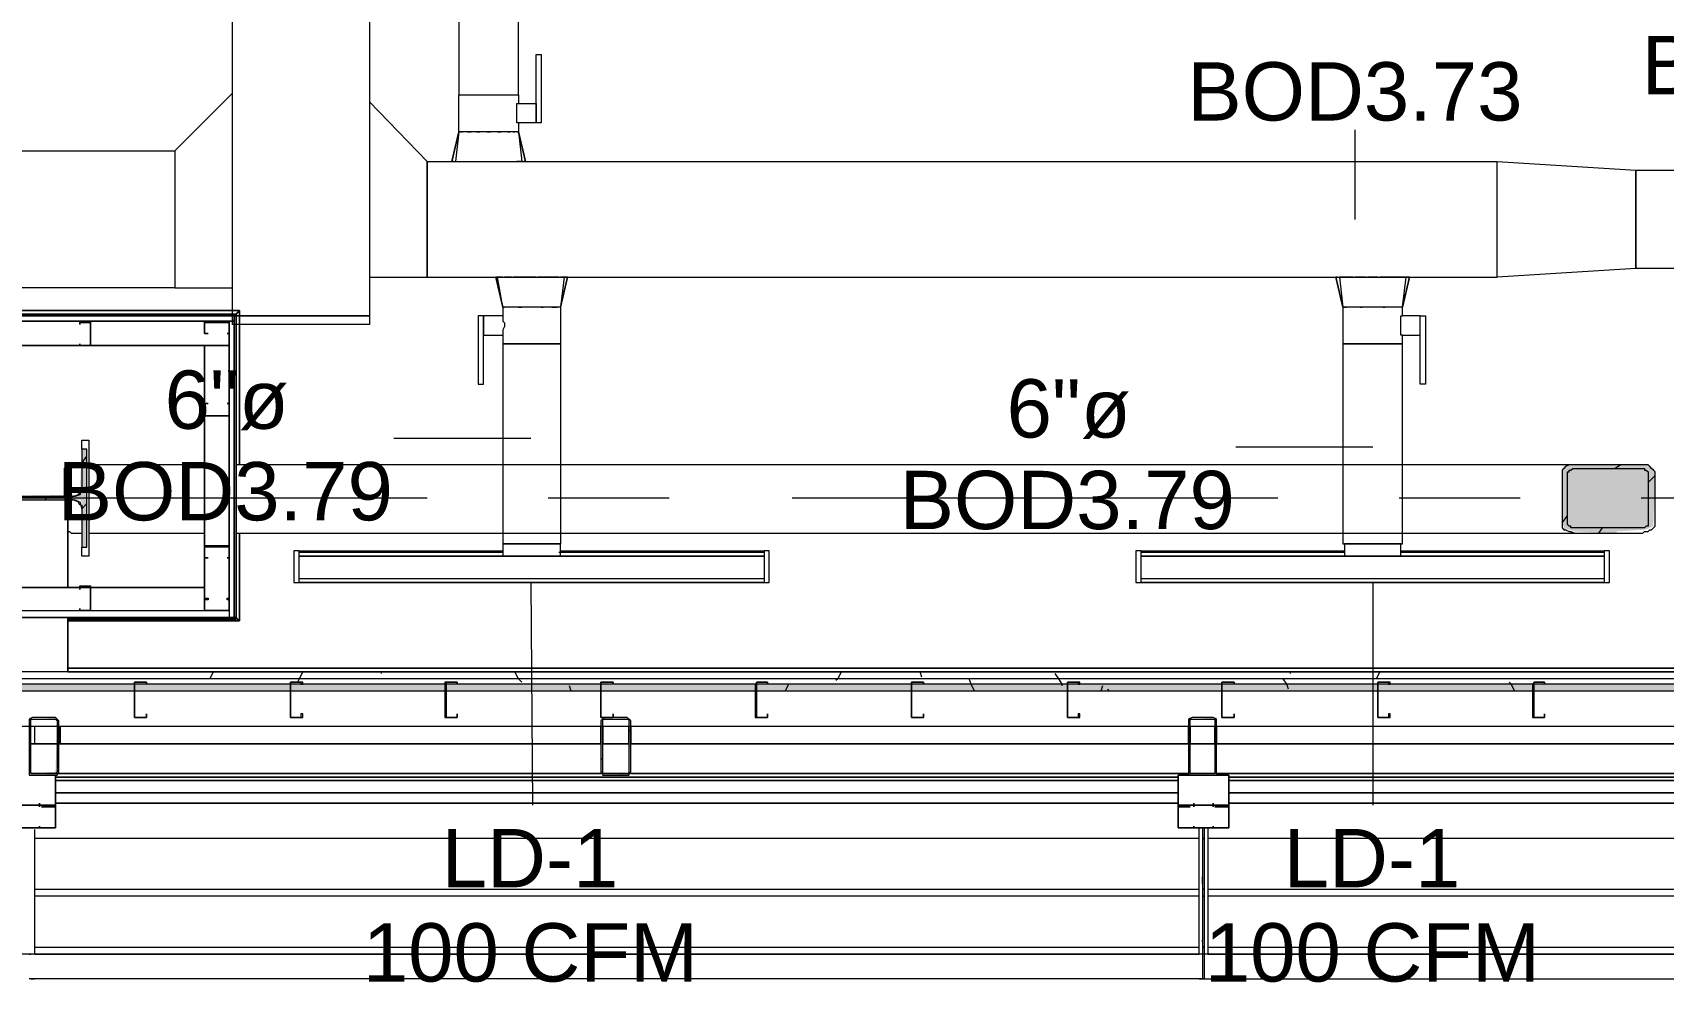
# Model space of a CAD drawing. Header units: metres. Extents: x 29 to 268, y -7 to 151.
# Drawn here: x 65.117 to 69.378, y 9.744 to 12.226 of the extents above; entities that cross this region are included whole.
import ezdxf

# ---------------------------------------------------------------- set-up
doc = ezdxf.new("R2010")
doc.units = ezdxf.units.M
doc.layers.add('HVAC - Ductos', color=5, linetype='Continuous', lineweight=50)
doc.layers.add('PDF2_Geometry', color=7, linetype='Continuous', true_color=0xaaaaaa)
doc.layers.add('PDF2_Solid Fills', color=7, linetype='Continuous', true_color=0xffffff)
doc.layers.add('PDF2_Text', color=7, linetype='Continuous')
doc.styles.add('PDF Helvetica', font='')
doc.styles.get('PDF Helvetica').set_extended_font_data('Helvetica')

msp = doc.modelspace()

# ---------------------------------------------------------------- hatches: boundary and pattern name
at = {"layer": 'PDF2_Solid Fills', "lineweight": 0, "transparency": 33554559}
for points in [[(65.2455, 11.1377), (65.2409, 11.0231), (65.2272, 11.0185), (64.9888, 11.0139), (64.9888, 11.0185), (64.9751, 11.0185), (64.9751, 11.0323), (64.9705, 11.0323), (64.9705, 11.1377), (64.9522, 11.1377), (64.9522, 10.881), (64.9705, 10.881), (64.9705, 10.9865), (64.9751, 11.0047), (65.2409, 11.0047), (65.2455, 11.0002), (65.2455, 10.881), (65.2592, 10.881), (65.2592, 11.1377)], [(69.146, 10.9223), (69.2557, 10.9177), (69.256, 10.9177), (69.256, 10.9223), (69.3293, 10.9269), (69.343, 10.9315), (69.3522, 10.936), (69.3568, 11.0818), (69.3568, 11.0827), (69.343, 11.0965), (69.123, 11.0965), (69.1184, 11.0919), (69.1138, 11.0873), (69.1138, 10.936), (69.1184, 10.936), (69.1184, 10.9269), (69.1322, 10.9269)]]:
    msp.add_hatch(color=256, dxfattribs=at).paths.add_polyline_path(points)
h = msp.add_hatch(color=256, dxfattribs=at)
h.paths.add_polyline_path([(48.7362, 10.5052), (48.7362, 10.5235), (46.7241, 10.5235), (46.7241, 10.5052)])
h.paths.add_polyline_path([(93.204, 10.5052), (93.204, 10.5235), (91.3708, 10.5235), (91.3708, 10.5052)])
h.paths.add_polyline_path([(91.3662, 10.5052), (91.3662, 10.5235), (89.3403, 10.5235), (89.3403, 10.5052)])
h.paths.add_polyline_path([(89.3357, 10.5052), (89.3357, 10.5235), (88.529, 10.5235), (88.529, 10.5052)])
h.paths.add_polyline_path([(88.5245, 10.5052), (88.5245, 10.5235), (86.4986, 10.5235), (86.4986, 10.5052)])
h.paths.add_polyline_path([(86.494, 10.5052), (86.494, 10.5235), (84.4682, 10.5235), (84.4682, 10.5052)])
h.paths.add_polyline_path([(84.4636, 10.5052), (84.4636, 10.5235), (83.6569, 10.5235), (83.6569, 10.5052)])
h.paths.add_polyline_path([(83.6523, 10.5052), (83.6523, 10.5235), (81.6265, 10.5235), (81.6265, 10.5052)])
h.paths.add_polyline_path([(81.6219, 10.5052), (81.6219, 10.5235), (78.7847, 10.5235), (78.7847, 10.5052)])
h.paths.add_polyline_path([(78.7802, 10.5052), (78.7802, 10.5235), (76.7543, 10.5235), (76.7543, 10.5052)])
h.paths.add_polyline_path([(76.7497, 10.5052), (76.7497, 10.5235), (73.9126, 10.5235), (73.9126, 10.5052)])
h.paths.add_polyline_path([(73.9081, 10.5052), (73.9081, 10.5235), (71.8822, 10.5235), (71.8822, 10.5052)])
h.paths.add_polyline_path([(71.8776, 10.5052), (71.8776, 10.5235), (71.071, 10.5235), (71.071, 10.5052)])
h.paths.add_polyline_path([(71.0664, 10.5052), (71.0664, 10.5235), (69.0405, 10.5235), (69.0405, 10.5052)])
h.paths.add_polyline_path([(69.036, 10.5052), (69.036, 10.5235), (67.01, 10.5235), (67.01, 10.5052)])
h.paths.add_polyline_path([(67.0055, 10.5052), (67.0055, 10.5235), (66.1988, 10.5235), (66.1988, 10.5052)])
h.paths.add_polyline_path([(66.1942, 10.5052), (66.1942, 10.5235), (64.1684, 10.5235), (64.1684, 10.5052)])
h.paths.add_polyline_path([(64.1638, 10.5052), (64.1638, 10.5235), (62.1379, 10.5235), (62.1379, 10.5052)])
h.paths.add_polyline_path([(62.1334, 10.5052), (62.1334, 10.5235), (61.3267, 10.5235), (61.3267, 10.5052)])
h.paths.add_polyline_path([(61.3221, 10.5052), (61.3221, 10.5235), (59.2963, 10.5235), (59.2963, 10.5052)])
h.paths.add_polyline_path([(59.2917, 10.5052), (59.2917, 10.5235), (56.4546, 10.5235), (56.4546, 10.5052)])
h.paths.add_polyline_path([(56.45, 10.5052), (56.45, 10.5235), (54.4242, 10.5235), (54.4242, 10.5052)])
h.paths.add_polyline_path([(54.4196, 10.5052), (54.4196, 10.5235), (51.5824, 10.5235), (51.5824, 10.5052)])
h.paths.add_polyline_path([(51.5778, 10.5052), (51.5778, 10.5235), (49.552, 10.5235), (49.552, 10.5052)])
h.paths.add_polyline_path([(49.5474, 10.5052), (49.5474, 10.5235), (48.7408, 10.5235), (48.7408, 10.5052)])
h = msp.add_hatch(color=256, dxfattribs=at)
h.paths.add_polyline_path([(65.1126, 10.4319), (65.1126, 10.4364), (65.108, 10.4364)])
h.paths.add_polyline_path([(65.1813, 10.2898), (65.1859, 10.4258), (65.1859, 10.4273), (65.1813, 10.4273), (65.1767, 10.2944), (65.1126, 10.2898), (65.1813, 10.2852)])
h.paths.add_polyline_path([(65.1126, 10.4273), (65.108, 10.4273), (65.108, 10.2944)])
h.paths.add_polyline_path([(65.1813, 10.4319), (65.1813, 10.4364), (65.1172, 10.4364)])
h = msp.add_hatch(color=256, dxfattribs=at)
h.paths.add_polyline_path([(66.6801, 10.4273), (66.6755, 10.4273), (66.6755, 10.2898), (66.6801, 10.4267)])
h.paths.add_polyline_path([(66.6755, 10.2898), (66.6068, 10.2898), (66.6755, 10.2852)])
h.paths.add_polyline_path([(66.6709, 10.4319), (66.6709, 10.4364), (66.6113, 10.4364)])
h.paths.add_polyline_path([(66.6068, 10.4273), (66.6022, 10.4273), (66.6022, 10.2944)])
h = msp.add_hatch(color=256, dxfattribs=at)
h.paths.add_polyline_path([(68.2064, 10.4364), (68.2109, 10.4319), (68.2109, 10.4364)])
h.paths.add_polyline_path([(68.1422, 10.4273), (68.1376, 10.4273), (68.1376, 10.2852), (68.2109, 10.2852), (68.2109, 10.4273), (68.2064, 10.4273), (68.2064, 10.2898), (68.1422, 10.2898)])
h.paths.add_polyline_path([(68.1422, 10.4319), (68.1422, 10.4364), (68.1376, 10.4364)])
h.paths.add_polyline_path([(68.2018, 10.4319), (68.2018, 10.4364), (68.1468, 10.4364)])

# ---------------------------------------------------------------- linework, layer by layer
at = {"layer": 'HVAC - Ductos', "lineweight": 0}
for points in [[(66.3822, 11.9673), (66.3868, 11.9673), (66.3822, 11.9673), (66.3776, 11.9673), (66.373, 11.9673), (66.3638, 11.9673), (66.3455, 11.9673), (66.3272, 11.9673), (66.3088, 11.9673), (66.2905, 11.9673), (66.2722, 11.9673), (66.2538, 11.9673), (66.2447, 11.9673), (66.2401, 11.9673), (66.2355, 11.9673), (66.2309, 11.9673), (66.2309, 12.0636), (66.2355, 12.0636), (66.2447, 12.0636), (66.2538, 12.0636), (66.2722, 12.0636), (66.2905, 12.0636), (66.3088, 12.0636), (66.3272, 12.0636), (66.3455, 12.0636), (66.3638, 12.0636), (66.373, 12.0636), (66.3822, 12.0636), (66.3868, 12.0636), (66.3868, 13.2552)], [(66.2309, 13.2552), (66.2309, 12.0636), (66.2355, 12.0636), (66.2447, 12.0636), (66.2538, 12.0636), (66.2722, 12.0636), (66.2905, 12.0636), (66.3088, 12.0636), (66.3272, 12.0636), (66.3455, 12.0636), (66.3638, 12.0636), (66.373, 12.0636), (66.3822, 12.0636), (66.3868, 12.0636), (66.3868, 12.0406), (66.4326, 12.0406), (66.4326, 12.0361), (66.4326, 12.0315), (66.4326, 12.0269), (66.4326, 12.0223), (66.4326, 12.0177), (66.4326, 12.0085), (66.4326, 12.0039), (66.4326, 11.9993), (66.4326, 11.9948), (66.4326, 11.9902), (66.3868, 11.9902), (66.3868, 11.9673), (66.3959, 11.8894), (66.3913, 11.8894), (66.3822, 11.8894)], [(65.9972, 12.0452), (65.9972, 11.5869)], [(65.9972, 12.0452), (66.1484, 11.8894), (66.1484, 11.5869)], [(66.3868, 11.9902), (66.3822, 11.9902), (66.3822, 11.9948), (66.3822, 12.0039), (66.3822, 12.0131), (66.3822, 12.0177), (66.3822, 12.0269), (66.3822, 12.0361), (66.3822, 12.0406), (66.3868, 12.0406)], [(66.2309, 11.9673), (66.2126, 11.8894), (66.2309, 11.9673), (66.2218, 11.8894), (66.2263, 11.8894), (66.2355, 11.8894), (66.2538, 11.8894), (66.2584, 11.8894)], [(66.2355, 11.9673), (66.2401, 11.9673)], [(66.2538, 11.9673), (66.263, 11.9673)], [(66.2813, 11.9673), (66.2768, 11.9673), (66.2813, 11.9673), (66.2859, 11.9673)], [(66.3042, 11.9673), (66.3088, 11.9673), (66.3134, 11.9673)], [(66.3318, 11.9673), (66.3363, 11.9673), (66.3409, 11.9673), (66.3363, 11.9673)], [(66.3592, 11.9673), (66.3638, 11.9673)], [(66.373, 11.9673), (66.3776, 11.9673)], [(66.4051, 11.8894), (66.3868, 11.9673), (66.4051, 11.8894)], [(68.573, 11.7381), (68.573, 11.9719)], [(66.1484, 11.5869), (66.1484, 11.8894), (68.9442, 11.8894)], [(66.2172, 11.8894), (66.2126, 11.8894), (66.2172, 11.8894)], [(66.2172, 11.8894), (66.2126, 11.8894), (66.2172, 11.8894)], [(66.263, 11.8894), (66.2676, 11.8894), (66.2768, 11.8894), (66.2859, 11.8894)], [(66.2905, 11.8894), (66.2905, 11.8894)], [(66.295, 11.8894), (66.318, 11.8894), (66.3226, 11.8894)], [(66.3272, 11.8894), (66.3409, 11.8894), (66.3501, 11.8894), (66.3547, 11.8894), (66.3638, 11.8894), (66.3776, 11.8894)], [(66.3272, 11.8894), (66.3272, 11.8894)], [(68.9442, 11.5869), (68.9442, 11.8894)], [(65.9972, 11.5869), (66.1484, 11.5869)], [(66.1484, 11.5869), (68.9442, 11.5869)], [(66.5059, 11.5869), (66.4968, 11.509), (66.4922, 11.509), (66.4876, 11.509), (66.4738, 11.509), (66.46, 11.509), (66.4418, 11.509), (66.4188, 11.509), (66.4005, 11.509), (66.3822, 11.509), (66.3684, 11.509), (66.3547, 11.509), (66.3501, 11.509), (66.3455, 11.509), (66.3455, 11.486), (66.295, 11.486), (66.2813, 11.486), (66.2813, 11.3073), (66.295, 11.3073), (66.295, 11.486), (66.295, 11.4815), (66.295, 11.4723), (66.295, 11.4677), (66.295, 11.4631), (66.295, 11.4539), (66.295, 11.4493), (66.295, 11.4448), (66.295, 11.4402), (66.295, 11.4356), (66.3455, 11.4356), (66.3455, 11.4127), (66.3547, 11.4127), (66.3684, 11.4127), (66.3822, 11.4127), (66.4005, 11.4127), (66.4188, 11.4127), (66.4418, 11.4127), (66.46, 11.4127), (66.4738, 11.4127), (66.4876, 11.4127), (66.4922, 11.4127), (66.4968, 11.4127), (66.4968, 10.8902), (66.4922, 10.8902), (66.483, 10.8902), (66.4738, 10.8902), (66.4555, 10.8902), (66.4418, 10.8902), (66.4188, 10.8902), (66.4005, 10.8902), (66.3822, 10.8902), (66.3684, 10.8902), (66.3547, 10.8902), (66.3501, 10.8902), (66.3455, 10.8902), (66.3455, 10.8581), (66.3501, 10.8581), (66.3547, 10.8581), (66.3684, 10.8581), (66.3822, 10.8581), (66.4005, 10.8581), (66.4188, 10.8581), (66.4418, 10.8581), (66.4555, 10.8581), (66.4738, 10.8581), (66.483, 10.8581), (66.4922, 10.8581), (66.4968, 10.8581), (66.4968, 10.8902), (66.4922, 10.8902)], [(66.3455, 11.5869), (66.3363, 11.5869), (66.3318, 11.5869), (66.3272, 11.5869), (66.3455, 11.509), (66.3272, 11.5869)], [(66.3272, 11.5869), (66.3272, 11.5869)], [(66.3455, 11.509), (66.3501, 11.509), (66.3455, 11.509), (66.3318, 11.5869)], [(66.3684, 11.5869), (66.3638, 11.5869), (66.3501, 11.5869)], [(66.4326, 11.5869), (66.4096, 11.5869), (66.4051, 11.5869), (66.4005, 11.5869), (66.3868, 11.5869), (66.3776, 11.5869), (66.373, 11.5869)], [(66.4922, 11.5869), (66.4738, 11.5869), (66.4692, 11.5869), (66.4646, 11.5869), (66.4555, 11.5869), (66.4418, 11.5869), (66.4372, 11.5869)], [(66.4738, 11.5869), (66.483, 11.5869)], [(66.5105, 11.5869), (66.5151, 11.5869), (66.5105, 11.5869), (66.5059, 11.5869), (66.4968, 11.5869)], [(66.5151, 11.5869), (66.4968, 11.509), (66.5151, 11.5869)], [(68.5226, 11.5869), (68.541, 11.509), (68.5226, 11.5869)], [(68.5684, 11.5869), (68.5638, 11.5869), (68.5455, 11.5869), (68.5364, 11.5869), (68.5318, 11.5869), (68.541, 11.509)], [(68.5364, 11.5869), (68.541, 11.5869)], [(68.7105, 11.5869), (68.7151, 11.5869), (68.6968, 11.509), (68.6922, 11.509), (68.6876, 11.509), (68.683, 11.509), (68.6738, 11.509), (68.6555, 11.509), (68.6372, 11.509), (68.6188, 11.509), (68.6005, 11.509), (68.5822, 11.509), (68.5638, 11.509), (68.5547, 11.509), (68.5501, 11.509), (68.5455, 11.509), (68.541, 11.509), (68.541, 11.4127), (68.5455, 11.4127), (68.5547, 11.4127), (68.5638, 11.4127), (68.5822, 11.4127), (68.6005, 11.4127), (68.6188, 11.4127), (68.6372, 11.4127), (68.6555, 11.4127), (68.6738, 11.4127), (68.683, 11.4127), (68.6922, 11.4127), (68.6968, 11.4127), (68.6922, 11.4127), (68.683, 11.4127), (68.6738, 11.4127), (68.6555, 11.4127), (68.6372, 11.4127), (68.6188, 11.4127), (68.6005, 11.4127), (68.5822, 11.4127), (68.5638, 11.4127), (68.5547, 11.4127), (68.5455, 11.4127), (68.541, 11.4127), (68.541, 10.8902), (68.5455, 10.8902), (68.5547, 10.8902), (68.5638, 10.8902), (68.5822, 10.8902), (68.6005, 10.8902), (68.6188, 10.8902), (68.6372, 10.8902), (68.6555, 10.8902), (68.6738, 10.8902), (68.683, 10.8902), (68.6922, 10.8902), (68.6968, 10.8902), (68.6968, 11.4127), (68.6968, 11.4356), (68.7426, 11.4356), (68.7426, 11.4402), (68.7426, 11.4448), (68.7426, 11.4493), (68.7426, 11.4539), (68.7426, 11.4631), (68.7426, 11.4677), (68.7426, 11.4723), (68.7426, 11.4815), (68.7426, 11.486), (68.6968, 11.486), (68.6968, 11.509), (68.706, 11.5869)], [(68.6005, 11.5869), (68.596, 11.5869), (68.5868, 11.5869), (68.5776, 11.5869), (68.573, 11.5869)], [(68.6326, 11.5869), (68.628, 11.5869), (68.6051, 11.5869)], [(68.6968, 11.509), (68.7151, 11.5869), (68.7105, 11.5869), (68.7014, 11.5869), (68.6922, 11.5869), (68.6738, 11.5869), (68.6647, 11.5869), (68.6601, 11.5869), (68.651, 11.5869), (68.6418, 11.5869), (68.6372, 11.5869)], [(66.4968, 11.509), (66.4968, 11.4127), (66.4922, 11.4127), (66.4876, 11.4127), (66.4738, 11.4127), (66.46, 11.4127), (66.4418, 11.4127), (66.4188, 11.4127), (66.4005, 11.4127), (66.3822, 11.4127), (66.3684, 11.4127), (66.3547, 11.4127), (66.3455, 11.4127), (66.3455, 10.8902), (66.3547, 10.8902), (66.3684, 10.8902), (66.3822, 10.8902), (66.4005, 10.8902), (66.4188, 10.8902), (66.4418, 10.8902), (66.46, 10.8902), (66.4738, 10.8902), (66.4876, 10.8902), (66.4922, 10.8902), (66.4968, 10.8902)], [(66.3455, 11.486), (66.3455, 11.4815), (66.3455, 11.4723), (66.3501, 11.4677), (66.3501, 11.4585), (66.3455, 11.4493), (66.3455, 11.4402), (66.3455, 11.4356)], [(68.6968, 11.4356), (68.6922, 11.4356), (68.6922, 11.4402), (68.6922, 11.4493), (68.6922, 11.4585), (68.6922, 11.4677), (68.6922, 11.4723), (68.6922, 11.4815), (68.6922, 11.486), (68.6968, 11.486)], [(66.4188, 11.1652), (66.0613, 11.1652)], [(68.6188, 11.1423), (68.2614, 11.1423)], [(65.8138, 10.8489), (65.8138, 10.8673), (65.8138, 10.8719), (66.3455, 10.8719)], [(66.3455, 10.8673), (65.8138, 10.8673)], [(67.0284, 10.8673), (66.4922, 10.8673)], [(66.4968, 10.8719), (67.0284, 10.8719), (67.0284, 10.8673), (67.0284, 10.8489)], [(68.0138, 10.8489), (68.0138, 10.8673), (68.0138, 10.8719), (68.5455, 10.8719)], [(68.5455, 10.8673), (68.0138, 10.8673)], [(68.6922, 10.8902), (68.6968, 10.8902)], [(68.6922, 10.8719), (69.2238, 10.8719), (69.2238, 10.8673), (69.2238, 10.8489)], [(69.2238, 10.8673), (68.6922, 10.8673)], [(65.8138, 10.8398), (65.8138, 10.8444), (65.8138, 10.8489), (65.8138, 10.8535)], [(65.8138, 10.8489), (65.8138, 10.8489)], [(67.0284, 10.8535), (67.0284, 10.8489), (67.0284, 10.8444), (67.0284, 10.8398)], [(67.0284, 10.8489), (67.0284, 10.8489)], [(68.0138, 10.8398), (68.0138, 10.8444), (68.0138, 10.8489), (68.0138, 10.8535)], [(68.0138, 10.8489), (68.0138, 10.8489)], [(69.2238, 10.8535), (69.2238, 10.8489), (69.2238, 10.8444), (69.2238, 10.8398)], [(69.2238, 10.8489), (69.2238, 10.8489)], [(67.0284, 10.8169), (67.0284, 10.8123), (67.0284, 10.8077), (67.0284, 10.7894), (65.8138, 10.7894), (67.0284, 10.7894)], [(65.8138, 10.7894), (65.8138, 10.8077), (65.8138, 10.8123), (65.8138, 10.8169)], [(65.8138, 10.8031), (65.8138, 10.8077), (65.8138, 10.8123)], [(66.4188, 10.7894), (66.4234, 10.2073)], [(67.0284, 10.8123), (67.0284, 10.8077), (67.0284, 10.8031)], [(69.2238, 10.8169), (69.2238, 10.8123), (69.2238, 10.8077), (69.2238, 10.7894), (68.0138, 10.7894), (69.2238, 10.7894)], [(68.0138, 10.7894), (68.0138, 10.8077), (68.0138, 10.8123), (68.0138, 10.8169)], [(68.0138, 10.8031), (68.0138, 10.8077), (68.0138, 10.8123)], [(68.6188, 10.7894), (68.6188, 10.2073)], [(69.2238, 10.8123), (69.2238, 10.8077), (69.2238, 10.8031)]]:
    msp.add_lwpolyline(points, dxfattribs=at)
for points in [[(65.6396, 11.486), (65.6396, 12.9023), (65.9972, 12.9023), (65.9972, 11.486)], [(66.4326, 12.169), (66.4463, 12.169), (66.4463, 11.9902), (66.4326, 11.9902)], [(65.6396, 11.5593), (65.6396, 12.0681), (65.4884, 11.9169), (65.4884, 11.5593), (63.5496, 11.5593), (63.5496, 11.9169), (65.4884, 11.9169), (65.4884, 11.5593)], [(66.4005, 11.8894), (66.4051, 11.8894)], [(68.9442, 11.5869), (68.9442, 11.8894), (69.3064, 11.8665), (69.3064, 11.6098)], [(69.3064, 11.8665), (71.7539, 11.8665), (71.7539, 11.6098), (69.3064, 11.6098)], [(68.5272, 11.5869), (68.5226, 11.5869)], [(66.3868, 11.509), (66.3913, 11.509), (66.3959, 11.509), (66.3913, 11.509)], [(66.4463, 11.509), (66.4509, 11.509)], [(66.4738, 11.509), (66.4876, 11.509)], [(68.5455, 11.509), (68.5501, 11.509)], [(68.5868, 11.509), (68.5914, 11.509)], [(68.6464, 11.509), (68.651, 11.509)], [(65.9972, 11.4631), (65.6396, 11.4631), (65.6396, 11.486), (65.9972, 11.486)], [(68.7564, 11.3073), (68.7426, 11.3073), (68.7426, 11.486), (68.7564, 11.486)], [(65.8001, 10.7894), (65.8138, 10.7894), (65.8138, 10.8719), (65.8001, 10.8719)], [(67.0422, 10.7894), (67.0422, 10.8719), (67.0284, 10.8719), (67.0284, 10.7894)], [(68.0001, 10.7894), (68.0138, 10.7894), (68.0138, 10.8719), (68.0001, 10.8719)], [(68.5455, 10.8581), (68.5547, 10.8581), (68.5638, 10.8581), (68.5822, 10.8581), (68.6005, 10.8581), (68.6188, 10.8581), (68.6372, 10.8581), (68.6555, 10.8581), (68.6692, 10.8581), (68.683, 10.8581), (68.6922, 10.8581), (68.6922, 10.8902), (68.683, 10.8902), (68.6692, 10.8902), (68.6555, 10.8902), (68.6372, 10.8902), (68.6188, 10.8902), (68.6005, 10.8902), (68.5822, 10.8902), (68.5638, 10.8902), (68.5547, 10.8902), (68.5455, 10.8902)], [(69.2376, 10.7894), (69.2376, 10.8719), (69.2238, 10.8719), (69.2238, 10.7894)], [(65.8138, 10.8581), (67.0284, 10.8581), (65.8138, 10.8581), (67.0284, 10.8581), (67.0284, 10.7985), (65.8138, 10.7985)], [(68.0138, 10.8581), (69.2238, 10.8581), (68.0138, 10.8581), (69.2238, 10.8581), (69.2238, 10.7985), (68.0138, 10.7985)]]:
    msp.add_lwpolyline(points, close=True, dxfattribs=at)
at = {"layer": 'PDF2_Geometry', "lineweight": 0}
for points in [[(64.5763, 11.4998), (65.658, 11.4998), (65.658, 11.4952), (65.6534, 11.4952), (65.6488, 11.4906), (65.6488, 11.486), (65.6488, 11.4081), (65.6488, 10.6977), (65.6534, 10.6931), (65.6534, 10.6886), (65.658, 10.6886), (65.2088, 10.6886), (65.658, 10.6886), (65.6534, 10.6886), (65.6534, 10.6931), (65.6488, 10.6977), (65.2088, 10.6977), (65.6488, 10.6977), (65.6488, 10.9177)], [(64.5763, 11.4998), (65.658, 11.4998), (65.658, 11.0965), (65.658, 11.4998), (65.658, 11.0965), (65.658, 11.4998), (64.5763, 11.4998)], [(64.5855, 11.486), (65.6488, 11.486), (65.6488, 11.4906), (65.6534, 11.4952), (65.658, 11.4952), (65.658, 11.4998), (64.5763, 11.4998)], [(64.5855, 11.4906), (65.6488, 11.4906), (64.5855, 11.4906), (65.6488, 11.4906), (64.5855, 11.4906)], [(69.146, 11.0965), (65.6488, 11.0965), (65.6488, 11.486), (64.5855, 11.486), (65.6488, 11.486), (64.5855, 11.486)], [(64.5901, 11.4723), (65.6442, 11.4723), (65.6442, 11.486), (65.6442, 10.6977), (65.6488, 10.6977), (65.6488, 11.486), (64.5855, 11.486)], [(64.5855, 11.486), (65.6488, 11.486), (64.5855, 11.486)], [(65.6488, 11.0965), (65.6488, 11.4906), (65.6488, 11.0965), (65.6488, 11.486), (65.6442, 11.486), (64.5901, 11.486)], [(65.2409, 11.4631), (65.2409, 11.4631)], [(65.2684, 11.4677), (65.2684, 11.4677)], [(65.6305, 11.4677), (65.6305, 11.4677)], [(65.6488, 11.486), (65.6488, 11.486)], [(65.5755, 11.4402), (65.5755, 11.4402)], [(65.6259, 11.4402), (65.6259, 11.4402)], [(65.2409, 11.4127), (65.2409, 11.4127)], [(65.2684, 11.4081), (65.2684, 11.4081)], [(65.2684, 11.4081), (65.2684, 11.4081)], [(65.5755, 11.2569), (65.5755, 11.2569)], [(65.6259, 11.2569), (65.6259, 11.2569)], [(65.6305, 11.2248), (65.6305, 11.2248)], [(65.6305, 11.2248), (65.6305, 11.2248)], [(65.2455, 11.1377), (65.2455, 11.1606), (65.2638, 11.1606), (65.2638, 10.8581), (65.2455, 10.8581), (65.2455, 10.881)], [(65.2455, 11.0965), (65.218, 11.0965), (65.2134, 11.0965), (65.2088, 11.0965), (65.2042, 11.0919), (65.1996, 11.0873), (65.1996, 11.0781), (65.1996, 11.0735), (65.1996, 11.0139)], [(65.2455, 11.101), (65.2592, 11.1194)], [(65.5663, 11.0965), (65.2638, 11.0965)], [(69.2514, 11.0873), (69.2651, 11.0965)], [(65.2455, 11.0277), (65.2455, 11.0369)], [(69.3384, 11.0506), (69.3568, 11.069)], [(66.1484, 11.0093), (64.8788, 11.0093)], [(64.9705, 11.0231), (64.9797, 11.0185), (64.9934, 11.0139), (65.2226, 11.0139), (65.2363, 11.0185), (65.2409, 11.0231)], [(65.1493, 11.0047), (65.1584, 11.0139)], [(65.2409, 10.991), (65.2363, 11.0002), (65.2226, 11.0047), (65.2088, 11.0047)], [(65.2088, 10.7756), (65.2088, 11.0047), (65.2088, 10.7756)], [(65.2455, 10.991), (65.2455, 10.9819), (65.2592, 10.9956)], [(66.7809, 11.0093), (66.4646, 11.0093)], [(68.3714, 11.0093), (67.1018, 11.0093)], [(69.0038, 11.0093), (68.6876, 11.0093)], [(70.5943, 11.0093), (69.3201, 11.0093)], [(69.1138, 10.9452), (69.1276, 10.9636)], [(64.5855, 10.6977), (65.5663, 10.6977), (65.6488, 10.6977), (65.2088, 10.6977), (65.6488, 10.6977), (65.2088, 10.6977), (65.6488, 10.6977), (65.6534, 10.6931), (65.6534, 10.6886), (65.658, 10.6886), (65.658, 10.9177), (65.658, 10.6886), (65.6534, 10.6886), (65.6534, 10.6931), (65.6488, 10.6977), (65.6488, 10.6931), (65.6488, 10.6977), (65.6488, 10.9177), (65.6488, 10.6931), (65.6488, 10.6977), (65.6488, 10.9177), (65.6488, 10.6931), (65.2088, 10.6931), (65.6488, 10.6931), (65.6488, 10.6977), (65.6488, 10.9177), (65.6488, 10.6977), (65.6488, 10.9177), (69.146, 10.9177)], [(65.2088, 10.9223), (65.2134, 10.9223), (65.218, 10.9177), (65.2455, 10.9177)], [(65.2638, 10.9177), (65.5663, 10.9177)], [(69.2101, 10.9177), (69.2192, 10.9315)], [(65.6305, 10.881), (65.6305, 10.881)], [(65.5755, 10.8535), (65.5755, 10.8535)], [(65.6259, 10.8535), (65.6259, 10.8535)], [(65.2409, 10.771), (65.2409, 10.771)], [(65.2684, 10.7756), (65.2684, 10.7756)], [(64.5855, 10.6977), (65.6442, 10.6977), (64.5855, 10.6977)], [(64.5901, 10.716), (65.6305, 10.716), (65.6305, 10.6977), (64.5901, 10.6977)], [(65.2409, 10.7206), (65.2409, 10.7206)], [(65.2684, 10.716), (65.2684, 10.716)], [(65.2684, 10.716), (65.2684, 10.716)], [(65.6305, 10.716), (65.6305, 10.716)], [(65.6305, 10.716), (65.6305, 10.716)], [(65.6442, 10.6977), (65.6442, 10.6977)], [(93.204, 10.5556), (46.7241, 10.5556), (46.7241, 10.5281), (46.7241, 10.4364), (46.7241, 10.4136), (93.204, 10.4136)], [(93.204, 10.5373), (46.7241, 10.5373)], [(65.2088, 10.5556), (74.206, 10.5556)], [(74.206, 10.5556), (65.2088, 10.5556)], [(65.2088, 10.5556), (74.206, 10.5556)], [(74.206, 10.5556), (65.2088, 10.5556)], [(65.2088, 10.5556), (74.206, 10.5556)], [(65.2088, 10.5556), (74.206, 10.5556)], [(65.2088, 10.5556), (74.206, 10.5556)], [(74.206, 10.5556), (65.2088, 10.5556)], [(65.2088, 10.5556), (74.206, 10.5556)], [(74.206, 10.5556), (65.2088, 10.5556)], [(66.1942, 10.5235), (65.7909, 10.5235), (65.383, 10.5235), (64.9797, 10.5235), (64.5717, 10.5235), (64.1684, 10.5235)], [(66.1942, 10.5052), (65.7909, 10.5052), (65.383, 10.5052), (64.9797, 10.5052), (64.5717, 10.5052), (64.1684, 10.5052)], [(67.0055, 10.5235), (66.6022, 10.5235), (66.1988, 10.5235)], [(69.036, 10.5052), (68.6326, 10.5052), (68.2246, 10.5052), (67.8214, 10.5052), (67.4134, 10.5052), (67.01, 10.5052), (66.6022, 10.5052), (66.1988, 10.5052)], [(69.036, 10.5235), (68.6326, 10.5235), (68.2246, 10.5235), (67.8214, 10.5235), (67.4134, 10.5235), (67.01, 10.5235)], [(71.0664, 10.5235), (70.663, 10.5235), (70.2551, 10.5235), (69.8518, 10.5235), (69.4438, 10.5235), (69.0405, 10.5235)], [(71.0664, 10.5052), (70.663, 10.5052), (70.2551, 10.5052), (69.8518, 10.5052), (69.4438, 10.5052), (69.0405, 10.5052)], [(65.1217, 10.4136), (65.1217, 10.3677)], [(65.1813, 10.409), (65.1859, 10.4136), (65.1859, 10.3677)], [(65.1904, 10.3677), (65.1904, 10.4136)], [(66.6113, 10.4364), (66.6068, 10.4319), (66.6022, 10.4273), (66.6022, 10.2944), (66.6068, 10.2852), (66.6113, 10.2852), (66.6709, 10.2852), (66.6755, 10.2852), (66.6801, 10.2944), (66.6801, 10.4273), (66.6755, 10.4319), (66.6709, 10.4364), (66.6342, 10.4364)], [(66.6022, 10.3677), (66.6022, 10.4136)], [(66.6068, 10.4136), (66.6068, 10.3677)], [(66.6755, 10.3677), (66.6755, 10.4136)], [(66.6755, 10.3998), (66.6801, 10.4044)], [(66.6801, 10.4136), (66.6801, 10.3677)], [(68.1376, 10.3677), (68.1376, 10.4136)], [(68.1422, 10.4136), (68.1422, 10.3677)], [(68.2064, 10.4227), (68.211, 10.4273)], [(68.2064, 10.3677), (68.2064, 10.4136)], [(68.211, 10.4136), (68.211, 10.3677)], [(66.6022, 10.3264), (66.6068, 10.331)], [(68.1376, 10.3493), (68.1422, 10.3539)], [(65.1401, 10.1477), (65.1355, 10.1477), (65.1767, 10.1477), (65.1767, 10.1523), (65.1767, 10.2027), (65.1767, 10.2073), (65.1767, 10.2119), (65.1767, 10.2806), (65.1767, 10.2852), (65.1767, 10.2806), (65.1767, 10.2119), (65.1767, 10.2073), (65.1767, 10.2027), (65.1767, 10.1523), (65.1767, 10.1477), (65.1355, 10.1477), (65.1401, 10.1477), (65.1447, 10.1477), (65.1401, 10.1477), (65.1355, 10.1477), (65.0805, 10.1477)], [(68.1788, 10.1477), (68.1743, 10.1477), (68.1605, 10.1477), (68.1651, 10.1477), (68.1514, 10.1477), (68.1514, 10.1523), (68.1514, 10.1477), (68.1422, 10.1477), (68.1514, 10.1477), (68.1101, 10.1477), (68.1101, 10.1523), (68.1101, 10.2027), (68.1101, 10.2073), (68.1101, 10.2119), (68.1101, 10.2806), (68.1101, 10.2852), (68.1422, 10.2852), (68.1101, 10.2852), (68.1101, 10.2806), (68.1101, 10.2119), (68.1101, 10.2073), (68.1101, 10.2027), (68.1101, 10.1523), (68.1101, 10.1477), (68.1514, 10.1477), (68.2018, 10.1477), (68.1926, 10.1477), (68.2018, 10.1477), (68.188, 10.1477), (68.1788, 10.1477), (68.1788, 9.8177), (68.1788, 9.7993), (68.1788, 9.7856), (68.1788, 9.7719), (68.1788, 9.7627), (68.1788, 9.7535), (65.108, 9.7535)], [(65.1355, 10.2027), (65.1355, 10.2073), (65.1355, 10.2119)], [(65.1355, 10.2027), (65.1355, 10.2073), (65.1355, 10.2119)], [(65.1355, 10.2027), (65.1355, 10.2073), (65.1355, 10.2119)], [(65.1767, 10.2027), (65.1767, 10.2027)], [(65.1767, 10.2027), (65.1767, 10.2027)], [(66.6022, 10.2119), (66.6801, 10.2119)], [(68.1101, 10.2027), (68.1101, 10.2027)], [(68.1101, 10.2027), (68.1101, 10.2027)], [(68.1514, 10.2027), (68.1514, 10.2073), (68.1514, 10.2119)], [(68.1514, 10.2027), (68.1514, 10.2073), (68.1514, 10.2119)], [(68.1514, 10.2119), (68.1514, 10.2073), (68.1514, 10.2027)], [(68.1514, 10.2119), (68.1514, 10.2073), (68.1514, 10.2027)], [(68.2018, 10.2027), (68.2018, 10.2073), (68.2018, 10.2119)], [(68.2018, 10.2027), (68.2018, 10.2073), (68.2018, 10.2119)], [(68.2018, 10.2027), (68.2018, 10.2073), (68.2018, 10.2119)], [(68.2018, 10.2027), (68.2018, 10.2073), (68.2018, 10.2119)], [(68.243, 10.2027), (68.243, 10.2027)], [(68.243, 10.2027), (68.243, 10.2027)], [(65.0805, 10.1477), (65.0759, 10.1477), (65.0805, 10.1477), (65.1355, 10.1477), (65.1401, 10.1477), (65.1447, 10.1477)], [(65.085, 10.1477), (65.1355, 10.1477), (65.1263, 10.1477), (65.1355, 10.1477), (65.1217, 10.1477), (65.1126, 10.1477), (65.1217, 10.1477), (65.1355, 10.1477), (65.1263, 10.1477), (65.1355, 10.1477), (65.085, 10.1477)], [(65.1217, 10.1431), (65.1217, 9.8177), (68.1651, 9.8177), (68.1651, 10.1477)], [(68.1559, 10.1477), (68.1514, 10.1477), (68.1559, 10.1477)], [(68.1559, 10.1477), (68.1514, 10.1477), (68.1559, 10.1477)], [(68.1743, 10.1477), (68.1743, 9.8177)], [(68.1788, 9.8177), (68.1743, 9.8177), (68.1743, 9.7993), (68.1743, 9.7856), (68.1743, 9.7719), (68.1743, 9.7627), (68.1743, 9.7535), (71.2451, 9.7535), (71.2451, 9.7627), (71.2451, 9.7719), (71.2451, 9.7856), (71.2451, 9.7993), (71.2451, 9.8177), (71.2451, 10.1431)], [(68.188, 10.1477), (68.188, 9.8177), (71.2314, 9.8177), (71.2314, 10.1477)], [(68.1651, 10.1202), (65.1217, 10.1202)], [(71.2314, 10.1202), (68.188, 10.1202)], [(68.1743, 10.001), (68.1743, 10.0194)], [(65.1217, 9.9873), (68.1651, 9.9873)], [(68.188, 9.9873), (71.2314, 9.9873)], [(68.1651, 9.969), (65.1217, 9.969)], [(71.2314, 9.969), (68.188, 9.969)], [(68.1743, 9.8498), (68.1743, 9.8544)], [(86.5811, 9.8177), (83.5103, 9.8177), (83.5148, 9.8177), (80.4394, 9.8177), (80.4439, 9.8177), (77.3731, 9.8177), (77.3777, 9.8177), (74.3068, 9.8177), (74.3114, 9.8177), (71.2405, 9.8177), (71.2451, 9.8177), (68.1743, 9.8177), (68.1788, 9.8177), (65.108, 9.8177), (65.1126, 9.8177), (62.0417, 9.8177), (62.0463, 9.8177), (58.9755, 9.8177), (58.98, 9.8177), (55.9091, 9.8177)], [(65.1217, 9.836), (68.1651, 9.836)], [(68.188, 9.836), (71.2314, 9.836)], [(65.1126, 9.7535), (65.1217, 9.7535)], [(65.1217, 9.7535), (65.1217, 9.7535)], [(68.1651, 9.7535), (68.1743, 9.7535)], [(68.1651, 9.7535), (68.1651, 9.7535)], [(68.1743, 9.7535), (68.1743, 9.7535)], [(68.1788, 9.7535), (68.188, 9.7535)], [(68.1788, 9.7535), (68.1788, 9.7535)], [(68.188, 9.7535), (68.188, 9.7535)]]:
    msp.add_lwpolyline(points, dxfattribs=at)
for points in [[(65.6305, 11.4081), (65.5663, 11.4081), (65.5663, 10.7756), (65.5663, 11.4081), (65.6305, 11.4081), (65.6305, 11.4723), (64.6038, 11.4723), (64.6038, 11.4081), (64.668, 11.4081), (65.5663, 11.4081), (64.668, 11.4081), (64.668, 10.7756), (64.6038, 10.7756), (64.668, 10.7756), (64.668, 11.4081), (64.6038, 11.4081), (64.6038, 10.7756), (64.6038, 10.716), (65.5663, 10.716), (65.6305, 10.716)], [(65.2684, 11.4081), (65.2684, 11.4677), (65.2409, 11.4677), (65.2409, 11.4631), (65.2409, 11.4723), (65.2684, 11.4723), (65.2684, 11.4677), (65.2684, 11.4081), (65.2409, 11.4081)], [(65.6305, 11.4677), (65.5709, 11.4677), (65.5663, 11.4677), (65.5663, 11.4402), (65.5755, 11.4402), (65.5663, 11.4402), (65.5663, 11.4677), (65.5663, 11.4723), (65.5709, 11.4723), (65.6305, 11.4723), (65.6305, 11.4677), (65.6305, 11.4402)], [(65.6305, 10.6977), (65.6442, 10.6977), (65.6442, 11.4723), (65.6305, 11.4723)], [(65.658, 11.4998), (65.658, 11.4952), (65.6534, 11.4952), (65.6488, 11.4906), (65.6488, 11.486), (65.6488, 11.0965), (65.6488, 11.4906), (65.6488, 11.0965), (65.6488, 11.486), (65.6488, 11.4906), (65.6534, 11.4952), (65.658, 11.4952)], [(65.6259, 11.4402), (65.6305, 11.4402)], [(65.2409, 11.4127), (65.2409, 11.4081)], [(65.6305, 11.2248), (65.5709, 11.2248), (65.5663, 11.2248), (65.5663, 11.2569), (65.5755, 11.2569), (65.5663, 11.2569), (65.5663, 11.2248), (65.5709, 11.2248), (65.6305, 11.2248), (65.6305, 11.2569)], [(65.6259, 11.2569), (65.6305, 11.2569)], [(65.2455, 10.881), (65.2592, 10.881), (65.2592, 11.1377), (65.2455, 11.1377), (65.2455, 11.0323), (65.2409, 11.0185), (65.2272, 11.0139), (64.9888, 11.0139), (64.9751, 11.0185), (64.9705, 11.0323), (64.9705, 11.1377), (64.9522, 11.1377), (64.9522, 10.881), (64.9705, 10.881), (64.9705, 10.9819), (64.9751, 11.0002), (64.9888, 11.0047), (65.2272, 11.0047), (65.2409, 11.0002), (65.2455, 10.9819)], [(69.146, 11.0965), (69.1368, 11.0965), (69.1322, 11.0965), (69.123, 11.0919), (69.1184, 11.0873), (69.1138, 11.0827), (69.1138, 11.0781), (69.1138, 11.0735), (69.1138, 10.9452), (69.1138, 10.936), (69.1138, 10.9315), (69.1184, 10.9269), (69.123, 10.9269), (69.1322, 10.9223), (69.1368, 10.9223), (69.146, 10.9177), (69.3247, 10.9177), (69.3293, 10.9223), (69.3384, 10.9223), (69.343, 10.9269), (69.3476, 10.9269), (69.3522, 10.9315), (69.3568, 10.936), (69.3568, 10.9452), (69.3568, 11.0735), (69.3568, 11.0781), (69.3522, 11.0827), (69.3476, 11.0873), (69.343, 11.0919), (69.3384, 11.0965), (69.3293, 11.0965), (69.3247, 11.0965)], [(69.1276, 10.9452), (69.1276, 11.0735), (69.1276, 11.0781), (69.1322, 11.0781), (69.1322, 11.0827), (69.1368, 11.0827), (69.1414, 11.0873), (69.146, 11.0873), (69.3247, 11.0873), (69.3293, 11.0873), (69.3293, 11.0827), (69.3338, 11.0827), (69.3384, 11.0781), (69.3384, 11.0735), (69.3384, 10.9452), (69.3384, 10.9406), (69.3384, 10.936), (69.3338, 10.936), (69.3293, 10.9315), (69.3247, 10.9315), (69.146, 10.9315), (69.1414, 10.9315), (69.1368, 10.9315), (69.1368, 10.936), (69.1322, 10.936), (69.1276, 10.9406)], [(65.658, 10.9177), (65.658, 10.6886), (65.2088, 10.6886), (65.658, 10.6886)], [(65.6305, 10.881), (65.5709, 10.881), (65.5663, 10.881), (65.5663, 10.8535), (65.5755, 10.8535), (65.5663, 10.8535), (65.5663, 10.881), (65.5663, 10.8856), (65.5709, 10.8856), (65.6305, 10.8856), (65.6305, 10.881), (65.6305, 10.8535)], [(65.6259, 10.8535), (65.6305, 10.8535)], [(65.5663, 10.716), (65.5663, 10.7756), (64.668, 10.7756), (65.5663, 10.7756)], [(65.2684, 10.7802), (65.2684, 10.7756), (65.2684, 10.716), (65.2409, 10.716), (65.2409, 10.7206), (65.2409, 10.716), (65.2684, 10.716), (65.2684, 10.7756), (65.2409, 10.7756), (65.2409, 10.771), (65.2409, 10.7802)], [(65.6305, 10.716), (65.5709, 10.716), (65.5663, 10.716), (65.5663, 10.7481), (65.5755, 10.7481), (65.5755, 10.7435), (65.5663, 10.7435), (65.5663, 10.716), (65.5709, 10.716), (65.6305, 10.716), (65.6305, 10.7435), (65.6259, 10.7435), (65.6259, 10.7481), (65.6305, 10.7481)], [(65.2088, 10.5556), (65.2088, 10.6977)], [(65.2088, 10.5648), (74.206, 10.5648)], [(65.2088, 10.5648), (74.206, 10.5648)], [(65.4151, 10.5281), (65.3876, 10.5281), (65.383, 10.5281), (65.383, 10.5235), (65.383, 10.4364), (65.3876, 10.4364), (65.4151, 10.4364), (65.4151, 10.4456), (65.4151, 10.4364), (65.3876, 10.4364), (65.383, 10.4364), (65.383, 10.5235), (65.383, 10.5281), (65.3876, 10.5281), (65.4151, 10.5281), (65.4151, 10.5235)], [(65.823, 10.5281), (65.7909, 10.5281), (65.7909, 10.5235), (65.7909, 10.4364), (65.823, 10.4364), (65.823, 10.4456), (65.8184, 10.4456), (65.8184, 10.4364), (65.7909, 10.4364), (65.7909, 10.5235), (65.7909, 10.5281), (65.8184, 10.5281), (65.8184, 10.5235), (65.823, 10.5235)], [(66.2263, 10.5281), (66.1988, 10.5281), (66.1942, 10.5281), (66.1942, 10.5235), (66.1942, 10.4364), (66.1988, 10.4364), (66.2263, 10.4364), (66.2263, 10.4456), (66.2263, 10.4364), (66.1988, 10.4364), (66.1988, 10.5235), (66.1988, 10.5281), (66.2263, 10.5281), (66.2263, 10.5235)], [(66.6342, 10.5281), (66.6022, 10.5281), (66.6022, 10.5235), (66.6022, 10.4364), (66.6342, 10.4364), (66.6342, 10.4456), (66.6342, 10.4364), (66.6022, 10.4364), (66.6022, 10.5235), (66.6022, 10.5281), (66.6342, 10.5281), (66.6342, 10.5235)], [(67.0376, 10.5281), (67.01, 10.5281), (67.0055, 10.5235), (67.0055, 10.4364), (67.01, 10.4364), (67.0376, 10.4364), (67.0376, 10.4456), (67.0376, 10.4364), (67.01, 10.4364), (67.01, 10.5235), (67.01, 10.5281), (67.0376, 10.5281), (67.0376, 10.5235)], [(67.4455, 10.5281), (67.4134, 10.5281), (67.4134, 10.5235), (67.4134, 10.4364), (67.4455, 10.4364), (67.4455, 10.4456), (67.4455, 10.4364), (67.4134, 10.4364), (67.4134, 10.5235), (67.4134, 10.5281), (67.4455, 10.5281), (67.4455, 10.5235)], [(67.8534, 10.5281), (67.8214, 10.5281), (67.8214, 10.5235), (67.8214, 10.4364), (67.8534, 10.4364), (67.8534, 10.4456), (67.8488, 10.4456), (67.8488, 10.4364), (67.8214, 10.4364), (67.8214, 10.5235), (67.8214, 10.5281), (67.8488, 10.5281), (67.8488, 10.5235), (67.8534, 10.5235)], [(68.2568, 10.5281), (68.2292, 10.5281), (68.2246, 10.5281), (68.2246, 10.5235), (68.2246, 10.4364), (68.2292, 10.4364), (68.2568, 10.4364), (68.2568, 10.4456), (68.2568, 10.4364), (68.2292, 10.4364), (68.2246, 10.4364), (68.2246, 10.5235), (68.2246, 10.5281), (68.2292, 10.5281), (68.2568, 10.5281), (68.2568, 10.5235)], [(68.6647, 10.5281), (68.6326, 10.5281), (68.6326, 10.5235), (68.6326, 10.4364), (68.6647, 10.4364), (68.6647, 10.4456), (68.6601, 10.4456), (68.6601, 10.4364), (68.6326, 10.4364), (68.6326, 10.5235), (68.6326, 10.5281), (68.6601, 10.5281), (68.6601, 10.5235), (68.6647, 10.5235)], [(69.068, 10.5281), (69.0405, 10.5281), (69.036, 10.5235), (69.036, 10.4364), (69.0405, 10.4364), (69.068, 10.4364), (69.068, 10.4456), (69.068, 10.4364), (69.0405, 10.4364), (69.0405, 10.5235), (69.0405, 10.5281), (69.068, 10.5281), (69.068, 10.5235)], [(65.1767, 10.4364), (65.1172, 10.4364), (65.108, 10.4319), (65.108, 10.4273), (65.108, 10.2944), (65.108, 10.2852), (65.1172, 10.2852), (65.1767, 10.2852), (65.1813, 10.2852), (65.1859, 10.2944), (65.1859, 10.4273), (65.1813, 10.4319)], [(65.1767, 10.4319), (65.1813, 10.4273), (65.1813, 10.2944), (65.1767, 10.2898), (65.1172, 10.2898), (65.1126, 10.2898), (65.1126, 10.2944), (65.1126, 10.4273), (65.1126, 10.4319), (65.1172, 10.4319)], [(66.6113, 10.4319), (66.6709, 10.4319), (66.6755, 10.4319), (66.6755, 10.4273), (66.6755, 10.2944), (66.6755, 10.2898), (66.6709, 10.2898), (66.6113, 10.2898), (66.6068, 10.2898), (66.6068, 10.2944), (66.6068, 10.4273), (66.6068, 10.4319)], [(68.211, 10.4273), (68.211, 10.4319), (68.2018, 10.4364), (68.1468, 10.4364), (68.1376, 10.4319), (68.1376, 10.4273), (68.1376, 10.2944), (68.1376, 10.2852), (68.1468, 10.2852), (68.2018, 10.2852), (68.211, 10.2852), (68.211, 10.2944)], [(68.1468, 10.4319), (68.2018, 10.4319), (68.2064, 10.4319), (68.2064, 10.4273), (68.2064, 10.2944), (68.2064, 10.2898), (68.2018, 10.2898), (68.1468, 10.2898), (68.1422, 10.2898), (68.1422, 10.2944), (68.1422, 10.4273), (68.1422, 10.4319)], [(65.1813, 10.3677), (65.1126, 10.3677)], [(66.6022, 10.3677), (65.1859, 10.3677)], [(66.6388, 10.3677), (66.6755, 10.3677), (66.6388, 10.3677), (66.6068, 10.3677)], [(66.6801, 10.3677), (68.1376, 10.3677)], [(68.1422, 10.3677), (68.1743, 10.3677)], [(68.1743, 10.3677), (68.2064, 10.3677)], [(68.211, 10.3677), (69.6318, 10.3677)], [(66.6022, 10.2898), (65.1813, 10.2898), (65.1126, 10.2898), (65.1813, 10.2898)], [(66.6388, 10.2806), (65.1767, 10.2806)], [(66.6388, 10.2714), (65.1767, 10.2714)], [(66.6388, 10.2898), (66.6068, 10.2898)], [(66.6755, 10.2898), (66.6388, 10.2898)], [(68.1101, 10.2806), (66.6388, 10.2806)], [(68.1101, 10.2714), (66.6388, 10.2714)], [(68.1376, 10.2898), (66.6801, 10.2898)], [(68.1743, 10.2898), (68.1422, 10.2898)], [(68.243, 10.1477), (68.2018, 10.1477), (68.2064, 10.1477), (68.211, 10.1477), (68.2064, 10.1477), (68.2018, 10.1477), (68.1514, 10.1477), (68.1422, 10.1477), (68.1514, 10.1477), (68.2018, 10.1477), (68.2064, 10.1477), (68.211, 10.1477), (68.2064, 10.1477), (68.2018, 10.1477), (68.243, 10.1477), (68.243, 10.1523), (68.243, 10.2027), (68.243, 10.2073), (68.243, 10.2119), (68.243, 10.2806), (68.243, 10.2852), (68.211, 10.2852), (68.243, 10.2852), (68.243, 10.2806), (68.243, 10.2119), (68.243, 10.2073), (68.243, 10.2027), (68.243, 10.1523)], [(68.2064, 10.2898), (68.1743, 10.2898)], [(69.6318, 10.2898), (68.211, 10.2898)], [(69.7051, 10.2806), (68.243, 10.2806)], [(69.7051, 10.2714), (68.243, 10.2714)], [(66.6388, 10.2394), (65.1767, 10.2394)], [(68.1101, 10.2394), (66.6388, 10.2394)], [(69.7051, 10.2394), (68.243, 10.2394)], [(65.0438, 10.2073), (65.1767, 10.2073), (65.1767, 10.2119), (65.1767, 10.2073), (65.0438, 10.2073), (65.0438, 10.2119)], [(65.1355, 10.2119), (65.1355, 10.2073), (65.1355, 10.2027), (65.1355, 10.2073)], [(65.1355, 10.2119), (65.1355, 10.2073), (65.1355, 10.2027), (65.1355, 10.2073)], [(65.1767, 10.2027), (65.1401, 10.2027)], [(65.1767, 10.2119), (66.6388, 10.2119), (68.1101, 10.2119), (66.6388, 10.2119)], [(68.1101, 10.2073), (68.243, 10.2073), (68.243, 10.2119), (68.243, 10.2073), (68.1101, 10.2073), (68.1101, 10.2119)], [(68.1422, 10.2027), (68.1101, 10.2027)], [(68.1514, 10.2119), (68.1514, 10.2073), (68.1514, 10.2027), (68.1514, 10.2073)], [(68.1514, 10.2027), (68.1514, 10.2073), (68.1514, 10.2119), (68.1514, 10.2073)], [(68.2018, 10.2119), (68.2018, 10.2073), (68.2018, 10.2027), (68.2018, 10.2073)], [(68.2018, 10.2119), (68.2018, 10.2073), (68.2018, 10.2027), (68.2018, 10.2073)], [(68.243, 10.2027), (68.2064, 10.2027)], [(69.7051, 10.2119), (71.1764, 10.2119), (69.7051, 10.2119), (68.243, 10.2119)], [(65.1355, 10.1523), (65.1355, 10.1477)], [(65.1355, 10.1523), (65.1355, 10.1477)], [(68.1743, 10.1477), (68.1788, 10.1477), (68.188, 10.1477), (68.2018, 10.1477), (68.1926, 10.1477), (68.2018, 10.1477), (68.1514, 10.1477), (68.1514, 10.1523), (68.1514, 10.1477), (68.1651, 10.1477), (68.1605, 10.1477)], [(68.2018, 10.1523), (68.2018, 10.1477)], [(68.2018, 10.1523), (68.2018, 10.1477)], [(68.1743, 10.1202), (68.1788, 10.1202)], [(68.1788, 9.9873), (68.1743, 9.9873)], [(68.1743, 9.969), (68.1788, 9.969)], [(68.1788, 9.836), (68.1743, 9.836)]]:
    msp.add_lwpolyline(points, close=True, dxfattribs=at)
at = {"layer": 'PDF2_Geometry', "color": 254, "lineweight": 0, "true_color": 0xeaeaea}
for points in [[(65.5892, 10.5556), (65.5801, 10.5373)], [(65.823, 10.5556), (65.8138, 10.5373), (65.8092, 10.5281)], [(66.0292, 10.551), (66.0292, 10.5556)], [(66.3959, 10.5281), (66.3868, 10.5373), (66.3776, 10.5556)], [(66.8496, 10.5556), (66.8496, 10.5556)], [(67.2301, 10.5556), (67.2209, 10.5373), (67.2164, 10.5327)], [(67.4409, 10.5419), (67.4364, 10.5556)], [(67.5784, 10.5052), (67.5692, 10.5235), (67.5646, 10.5373)], [(67.8076, 10.519), (67.8076, 10.5235), (67.7984, 10.5373), (67.7892, 10.551)], [(68.3988, 10.5098), (68.3942, 10.5235), (68.3851, 10.5373), (68.3805, 10.5373)], [(68.4034, 10.5556), (68.4034, 10.551)], [(68.6372, 10.5556), (68.628, 10.5373)], [(68.9901, 10.5052), (68.981, 10.5235), (68.9764, 10.5281)], [(66.5243, 10.5052), (66.5197, 10.519)], [(67.0972, 10.5235), (67.0926, 10.5235), (67.0834, 10.5052)], [(67.913, 10.519), (67.9084, 10.5052)], [(67.9314, 10.5052), (67.9268, 10.5098)], [(68.1422, 10.5052), (68.1422, 10.5052)]]:
    msp.add_lwpolyline(points, dxfattribs=at)
at = {"layer": 'PDF2_Geometry', "color": 254, "lineweight": 0, "true_color": 0xd2d2d2}
for points in [[(65.8001, 10.5281), (65.8001, 10.5281)], [(65.7909, 10.519), (65.7909, 10.519)], [(66.6022, 10.4456), (66.6022, 10.4456)], [(68.2246, 10.441), (68.2246, 10.441)], [(68.6326, 10.4639), (68.6326, 10.4639)], [(66.208, 10.4364), (66.2126, 10.4364)]]:
    msp.add_lwpolyline(points, dxfattribs=at)

# ---------------------------------------------------------------- texts
at = {"layer": 'PDF2_Text', "lineweight": 0, "char_height": 0.15247, "attachment_point": 4, "style": 'PDF Helvetica'}
for s, insert in [('BOD3.76', (69.3215, 12.1403)), ('BOD3.73', (68.1343, 12.0716)), ('6"ø', (65.4621, 11.2649)), ('6"ø', (67.6622, 11.242)), ('BOD3.79', (65.1826, 11.0265)), ('BOD3.79', (67.3826, 11.0036)), ('LD-1', (66.1863, 10.0686)), ('LD-1', (68.3864, 10.0686)), ('100 CFM', (65.9801, 9.8211)), ('100 CFM', (68.1802, 9.8211))]:
    msp.add_mtext(s, dxfattribs=dict(at, insert=insert))

doc.saveas('drawing.dxf')
